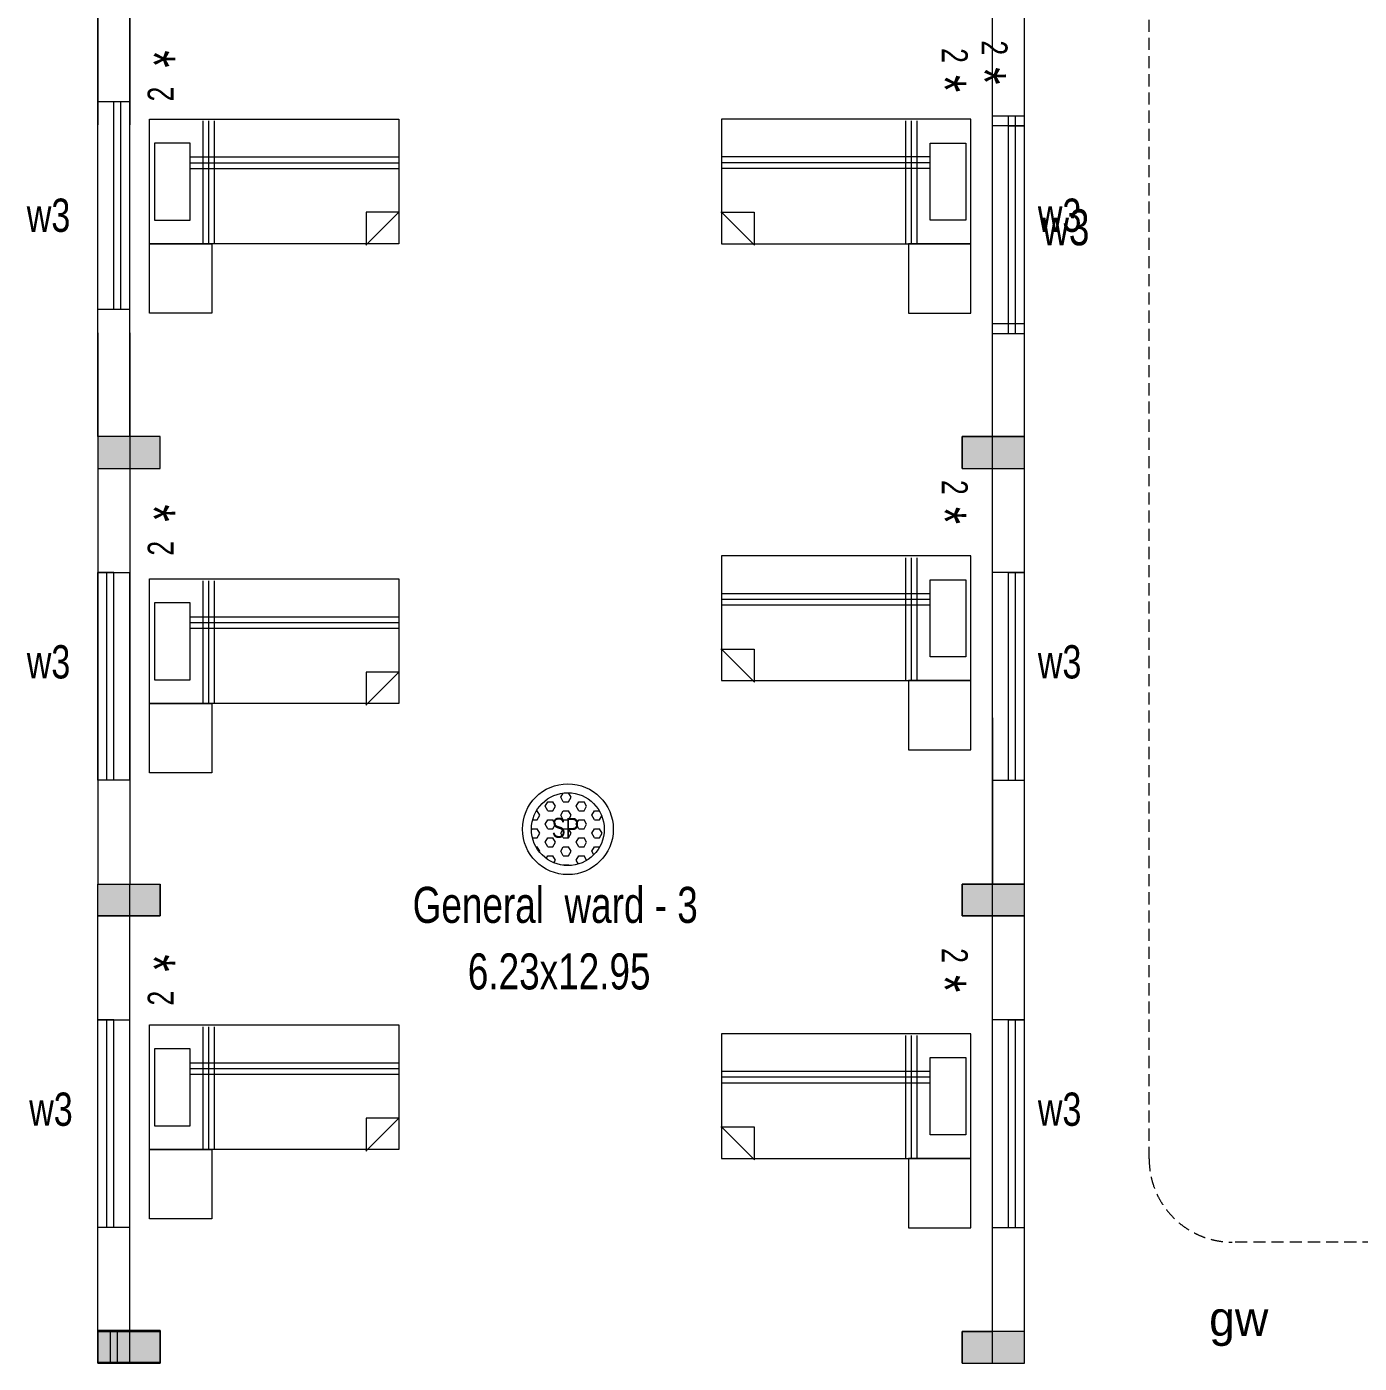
# Model space of a CAD drawing. Header units: metres. Extents: x 191982 to 427160, y -8904 to 80370.
# Drawn here: x 385714 to 395335, y 22512 to 32161 of the extents above; entities that cross this region are included whole.
import ezdxf

# ---------------------------------------------------------------- set-up
doc = ezdxf.new("R2010")
doc.units = ezdxf.units.M
doc.header["$LTSCALE"] = 700
doc.header["$MEASUREMENT"] = 0
doc.linetypes.add('HIDDEN2', pattern=[0.1875, 0.125, -0.0625])
doc.layers.get('0').update_dxf_attribs({"lineweight": 9})
for name, color, linetype, lineweight in [('FURNITURE', 7, 'Continuous', 9), ('MAIN GATE', 7, 'Continuous', 9), ('NEW PLANS', 7, 'Continuous', 9), ('PLAN', 7, 'Continuous', 9)]:
    doc.layers.add(name, color=color, linetype=linetype, lineweight=lineweight)
doc.styles.add('RVR', font='MOD20.TTF')
doc.styles.get("Standard").update_dxf_attribs({"font": 'swisscl.ttf'})

# ---------------------------------------------------------------- blocks, each defined once
blk = doc.blocks.new('A$C68D14229')
for p, q in [((0.53, 0.15), (0.53, 72.15)), ((0.53, 72.15), (36.53, 72.15)), ((36.53, 72.15), (36.53, 0.15)), ((22.29, 60.4), (22.29, 0.15)), ((23.96, 60.4), (23.96, 0.15)), ((25.62, 60.4), (25.62, 0.15)), ((0.53, 56.71), (36, 56.69)), ((0.53, 55.02), (36, 55.02)), ((0.53, 53.36), (36, 53.36)), ((0.11, 9.73), (9.63, 0.15)), ((9.63, 9.58), (0.11, 9.58)), ((9.63, 0), (9.63, 9.58)), ((36.53, 0.15), (0.53, 0.15))]:
    blk.add_line(p, q)
blk.add_lwpolyline([(29.63, 70.7), (7.38, 70.7), (7.38, 60.4), (29.63, 60.4)], close=True)
blk = doc.blocks.new('DAS')
at = {"layer": 'MAIN GATE'}
h = blk.add_hatch(dxfattribs=at)
h.set_pattern_fill('HEX', color=1, scale=0.3, style=0)
h.paths.add_polyline_path([(-3163.779, -2.1999, 1), (-3163.253, -2.1999, 1)])
at = {"layer": 'MAIN GATE', "color": 5}
for radius in [0.3279, 0.263]:
    blk.add_circle((-3163.516, -2.1999), radius, dxfattribs=at)
at = {"layer": 'NEW PLANS', "color": 7}
blk.add_text('SP', height=0.144, dxfattribs=at).set_placement((-3163.6314, -2.2621))

msp = doc.modelspace()

# ---------------------------------------------------------------- hatches: boundary and pattern name
at = {"layer": 'NEW PLANS'}
h = msp.add_hatch(color=256, dxfattribs=at)
h.paths.add_polyline_path([(386457.772, 29201.692), (386457.772, 28971.692), (386677.772, 28971.692), (386677.772, 29201.692)])
h.paths.add_polyline_path([(386227.772, 29201.692), (386227.772, 28971.692), (386457.772, 28971.692), (386457.772, 29201.692)])
for points in [[(392467.772, 29201.692), (392467.772, 28971.692), (392687.772, 28971.692), (392687.772, 29201.692)], [(392687.772, 29201.692), (392687.772, 28971.692), (392917.772, 28971.692), (392917.772, 29201.692)], [(386227.772, 25971.692), (386227.772, 25741.692), (386457.772, 25741.692), (386457.772, 25971.692)], [(386457.772, 25971.692), (386457.772, 25741.692), (386677.772, 25741.692), (386677.772, 25971.692)], [(392467.772, 25971.692), (392467.772, 25741.692), (392687.772, 25741.692), (392687.772, 25971.692)], [(392687.772, 25971.692), (392687.772, 25741.692), (392917.772, 25741.692), (392917.772, 25971.692)], [(386227.772, 22748.382), (386227.772, 22518.382), (386457.772, 22518.382), (386457.772, 22748.382)], [(386457.772, 22748.382), (386457.772, 22518.382), (386227.772, 22518.382), (386227.772, 22748.382)], [(386457.772, 22748.382), (386457.772, 22518.382), (386227.772, 22518.382), (386227.772, 22748.382)], [(386447.772, 22748.382), (386227.772, 22748.382), (386227.772, 22518.382), (386447.772, 22518.382)], [(386447.772, 22748.382), (386227.772, 22748.382), (386227.772, 22518.382), (386447.772, 22518.382)], [(386457.772, 22748.382), (386457.772, 22518.382), (386227.772, 22518.382), (386227.772, 22748.382)], [(386457.772, 22748.382), (386457.772, 22518.382), (386227.772, 22518.382), (386227.772, 22748.382)], [(386457.772, 22748.382), (386457.772, 22518.382), (386227.772, 22518.382), (386227.772, 22748.382)], [(386457.772, 22748.382), (386457.772, 22518.382), (386227.772, 22518.382), (386227.772, 22748.382)], [(386447.772, 22748.382), (386227.772, 22748.382), (386227.772, 22518.382), (386447.772, 22518.382)], [(386447.772, 22748.382), (386227.772, 22748.382), (386227.772, 22518.382), (386447.772, 22518.382)], [(386457.772, 22748.382), (386457.772, 22518.382), (386227.772, 22518.382), (386227.772, 22748.382)], [(386457.772, 22748.382), (386457.772, 22518.382), (386227.772, 22518.382), (386227.772, 22748.382)], [(386457.772, 22748.382), (386457.772, 22518.382), (386227.772, 22518.382), (386227.772, 22748.382)], [(386447.772, 22748.382), (386227.772, 22748.382), (386227.772, 22518.382), (386447.772, 22518.382)], [(386447.772, 22748.382), (386227.772, 22748.382), (386227.772, 22518.382), (386447.772, 22518.382)], [(386457.772, 22748.382), (386457.772, 22518.382), (386227.772, 22518.382), (386227.772, 22748.382)], [(386457.772, 22748.382), (386457.772, 22518.382), (386227.772, 22518.382), (386227.772, 22748.382)], [(386447.772, 22748.382), (386227.772, 22748.382), (386227.772, 22518.382), (386447.772, 22518.382)], [(386447.772, 22748.382), (386227.772, 22748.382), (386227.772, 22518.382), (386447.772, 22518.382)], [(386227.772, 22748.382), (386227.772, 22518.382), (386457.772, 22518.382), (386457.772, 22748.382)], [(386457.772, 22748.382), (386457.772, 22518.382), (386227.772, 22518.382), (386227.772, 22748.382)], [(386457.772, 22748.382), (386457.772, 22518.382), (386227.772, 22518.382), (386227.772, 22748.382)], [(386447.772, 22748.382), (386227.772, 22748.382), (386227.772, 22518.382), (386447.772, 22518.382)], [(386447.772, 22748.382), (386227.772, 22748.382), (386227.772, 22518.382), (386447.772, 22518.382)], [(386457.772, 22748.382), (386457.772, 22518.382), (386227.772, 22518.382), (386227.772, 22748.382)], [(386457.772, 22748.382), (386457.772, 22518.382), (386227.772, 22518.382), (386227.772, 22748.382)], [(386457.772, 22748.382), (386457.772, 22518.382), (386227.772, 22518.382), (386227.772, 22748.382)], [(386457.772, 22748.382), (386457.772, 22518.382), (386227.772, 22518.382), (386227.772, 22748.382)], [(386447.772, 22748.382), (386227.772, 22748.382), (386227.772, 22518.382), (386447.772, 22518.382)], [(386447.772, 22748.382), (386227.772, 22748.382), (386227.772, 22518.382), (386447.772, 22518.382)], [(386457.772, 22748.382), (386457.772, 22518.382), (386227.772, 22518.382), (386227.772, 22748.382)], [(386457.772, 22748.382), (386457.772, 22518.382), (386227.772, 22518.382), (386227.772, 22748.382)], [(386457.772, 22748.382), (386457.772, 22518.382), (386227.772, 22518.382), (386227.772, 22748.382)], [(386447.772, 22748.382), (386227.772, 22748.382), (386227.772, 22518.382), (386447.772, 22518.382)], [(386447.772, 22748.382), (386227.772, 22748.382), (386227.772, 22518.382), (386447.772, 22518.382)], [(386457.772, 22748.382), (386457.772, 22518.382), (386227.772, 22518.382), (386227.772, 22748.382)], [(386457.772, 22748.382), (386457.772, 22518.382), (386227.772, 22518.382), (386227.772, 22748.382)], [(386447.772, 22748.382), (386227.772, 22748.382), (386227.772, 22518.382), (386447.772, 22518.382)], [(386447.772, 22748.382), (386227.772, 22748.382), (386227.772, 22518.382), (386447.772, 22518.382)], [(386227.772, 22741.692), (386227.772, 22511.692), (386457.772, 22511.692), (386457.772, 22741.692)], [(386227.772, 22741.692), (386227.772, 22511.692), (386457.772, 22511.692), (386457.772, 22741.692)], [(386447.772, 22748.382), (386447.772, 22518.382), (386677.772, 22518.382), (386677.772, 22748.382)], [(386447.772, 22748.382), (386447.772, 22518.382), (386677.772, 22518.382), (386677.772, 22748.382)], [(386447.772, 22748.382), (386447.772, 22518.382), (386677.772, 22518.382), (386677.772, 22748.382)], [(386447.772, 22748.382), (386447.772, 22518.382), (386677.772, 22518.382), (386677.772, 22748.382)], [(386447.772, 22748.382), (386447.772, 22518.382), (386677.772, 22518.382), (386677.772, 22748.382)], [(386447.772, 22748.382), (386447.772, 22518.382), (386677.772, 22518.382), (386677.772, 22748.382)], [(386447.772, 22748.382), (386447.772, 22518.382), (386677.772, 22518.382), (386677.772, 22748.382)], [(386447.772, 22748.382), (386447.772, 22518.382), (386677.772, 22518.382), (386677.772, 22748.382)], [(386447.772, 22748.382), (386447.772, 22518.382), (386677.772, 22518.382), (386677.772, 22748.382)], [(386447.772, 22748.382), (386447.772, 22518.382), (386677.772, 22518.382), (386677.772, 22748.382)], [(386447.772, 22748.382), (386447.772, 22518.382), (386677.772, 22518.382), (386677.772, 22748.382)], [(386447.772, 22748.382), (386447.772, 22518.382), (386677.772, 22518.382), (386677.772, 22748.382)], [(386447.772, 22748.382), (386447.772, 22518.382), (386677.772, 22518.382), (386677.772, 22748.382)], [(386447.772, 22748.382), (386447.772, 22518.382), (386677.772, 22518.382), (386677.772, 22748.382)], [(386447.772, 22748.382), (386447.772, 22518.382), (386677.772, 22518.382), (386677.772, 22748.382)], [(386447.772, 22748.382), (386447.772, 22518.382), (386677.772, 22518.382), (386677.772, 22748.382)], [(386457.772, 22748.382), (386457.772, 22518.382), (386677.772, 22518.382), (386677.772, 22748.382)], [(386677.772, 22748.382), (386677.772, 22518.382), (386457.772, 22518.382), (386457.772, 22748.382)], [(386677.772, 22748.382), (386677.772, 22518.382), (386457.772, 22518.382), (386457.772, 22748.382)], [(386677.772, 22748.382), (386677.772, 22518.382), (386457.772, 22518.382), (386457.772, 22748.382)], [(386677.772, 22748.382), (386677.772, 22518.382), (386457.772, 22518.382), (386457.772, 22748.382)], [(386677.772, 22748.382), (386677.772, 22518.382), (386457.772, 22518.382), (386457.772, 22748.382)], [(386677.772, 22748.382), (386677.772, 22518.382), (386457.772, 22518.382), (386457.772, 22748.382)], [(386677.772, 22748.382), (386677.772, 22518.382), (386457.772, 22518.382), (386457.772, 22748.382)], [(386677.772, 22748.382), (386677.772, 22518.382), (386457.772, 22518.382), (386457.772, 22748.382)], [(386677.772, 22748.382), (386677.772, 22518.382), (386457.772, 22518.382), (386457.772, 22748.382)], [(386677.772, 22748.382), (386677.772, 22518.382), (386457.772, 22518.382), (386457.772, 22748.382)], [(386677.772, 22748.382), (386677.772, 22518.382), (386457.772, 22518.382), (386457.772, 22748.382)], [(386457.772, 22748.382), (386457.772, 22518.382), (386677.772, 22518.382), (386677.772, 22748.382)], [(386677.772, 22748.382), (386677.772, 22518.382), (386457.772, 22518.382), (386457.772, 22748.382)], [(386677.772, 22748.382), (386677.772, 22518.382), (386457.772, 22518.382), (386457.772, 22748.382)], [(386677.772, 22748.382), (386677.772, 22518.382), (386457.772, 22518.382), (386457.772, 22748.382)], [(386677.772, 22748.382), (386677.772, 22518.382), (386457.772, 22518.382), (386457.772, 22748.382)], [(386677.772, 22748.382), (386677.772, 22518.382), (386457.772, 22518.382), (386457.772, 22748.382)], [(386677.772, 22748.382), (386677.772, 22518.382), (386457.772, 22518.382), (386457.772, 22748.382)], [(386677.772, 22748.382), (386677.772, 22518.382), (386457.772, 22518.382), (386457.772, 22748.382)], [(386677.772, 22748.382), (386677.772, 22518.382), (386457.772, 22518.382), (386457.772, 22748.382)], [(386677.772, 22748.382), (386677.772, 22518.382), (386457.772, 22518.382), (386457.772, 22748.382)], [(386677.772, 22748.382), (386677.772, 22518.382), (386457.772, 22518.382), (386457.772, 22748.382)], [(386677.772, 22748.382), (386677.772, 22518.382), (386457.772, 22518.382), (386457.772, 22748.382)], [(386457.772, 22741.692), (386457.772, 22511.692), (386677.772, 22511.692), (386677.772, 22741.692)], [(386457.772, 22741.692), (386457.772, 22511.692), (386677.772, 22511.692), (386677.772, 22741.692)], [(392467.772, 22741.692), (392467.772, 22511.692), (392687.772, 22511.692), (392687.772, 22741.692)], [(392467.772, 22741.692), (392467.772, 22511.692), (392687.772, 22511.692), (392687.772, 22741.692)], [(392687.772, 22741.692), (392687.772, 22511.692), (392917.772, 22511.692), (392917.772, 22741.692)], [(392687.772, 22741.692), (392687.772, 22511.692), (392917.772, 22511.692), (392917.772, 22741.692)]]:
    msp.add_hatch(color=256, dxfattribs=at).paths.add_polyline_path(points)

# ---------------------------------------------------------------- linework, layer by layer
at = {"layer": 'FURNITURE'}
for points in [[(387050.376, 30093.626), (386600.376, 30093.626), (386600.376, 30593.626), (387050.376, 30593.626)], [(392079.998, 30093.626), (392529.998, 30093.626), (392529.998, 30593.626), (392079.998, 30593.626)], [(392079.998, 26940.314), (392529.998, 26940.314), (392529.998, 27440.314), (392079.998, 27440.314)], [(387050.376, 26774.248), (386600.376, 26774.248), (386600.376, 27274.248), (387050.376, 27274.248)], [(387050.376, 23554.389), (386600.376, 23554.389), (386600.376, 24054.389), (387050.376, 24054.389)], [(392079.998, 23490.561), (392529.998, 23490.561), (392529.998, 23990.561), (392079.998, 23990.561)]]:
    msp.add_lwpolyline(points, close=True, dxfattribs=at)
at = {"layer": 'NEW PLANS'}
for p, q in [((392917.772, 22511.692), (392917.772, 51581.692)), ((386227.772, 37761.692), (386227.772, 31451.692)), ((386227.772, 35661.692), (386227.772, 31451.692)), ((386457.772, 33872.89), (386457.772, 31451.692)), ((386457.772, 33872.89), (386457.772, 31451.692)), ((392687.772, 22511.692), (392687.772, 33872.89)), ((392687.772, 22511.692), (392687.772, 33872.89)), ((386227.772, 31451.692), (386227.772, 32431.692)), ((386227.772, 31451.692), (386227.772, 32431.692)), ((386457.772, 31451.692), (386457.772, 32431.692)), ((386457.772, 31451.692), (386457.772, 32431.692)), ((386227.772, 29871.014), (386227.772, 31871.014)), ((386457.772, 29871.014), (386457.772, 31871.014)), ((386227.772, 31621.014), (386457.772, 31621.014)), ((386342.772, 30121.014), (386342.772, 31621.014)), ((386392.772, 30121.014), (386392.772, 31621.014)), ((392687.772, 31517.844), (392917.772, 31517.844)), ((392802.772, 30017.844), (392802.772, 31517.844)), ((392852.772, 30017.844), (392852.772, 31517.844)), ((386227.772, 29951.692), (386227.772, 31451.692)), ((386227.772, 29945.72), (386227.772, 31445.72)), ((386227.772, 29945.72), (386227.772, 31445.72)), ((386457.772, 29951.692), (386457.772, 31451.692)), ((386457.772, 29945.72), (386457.772, 31445.72)), ((386457.772, 29945.72), (386457.772, 31445.72)), ((392687.772, 29945.72), (392687.772, 31445.72)), ((392917.772, 31445.72), (392687.772, 31445.72)), ((392687.772, 29945.72), (392687.772, 31445.72)), ((392802.772, 29945.72), (392802.772, 31445.72)), ((392802.772, 31445.72), (392917.772, 31445.72)), ((392852.772, 29945.72), (392852.772, 31445.72)), ((392917.772, 29945.72), (392917.772, 31445.72)), ((392917.772, 29945.72), (392917.772, 31445.72)), ((386457.772, 30875.585), (386457.772, 30995.585)), ((386227.772, 30121.014), (386457.772, 30121.014)), ((392687.772, 30017.844), (392917.772, 30017.844)), ((386227.772, 29951.692), (386227.772, 25971.692)), ((386227.772, 29201.692), (386227.772, 29951.692)), ((386457.772, 29951.692), (386457.772, 25971.692)), ((386457.772, 29201.692), (386457.772, 29951.692)), ((392687.772, 29945.72), (392917.772, 29945.72)), ((392467.772, 29201.692), (392917.772, 29201.692)), ((392467.772, 29201.692), (392687.772, 29201.692)), ((392467.772, 29201.692), (392687.772, 29201.692)), ((392467.772, 29201.692), (392687.772, 29201.692)), ((392467.772, 28971.692), (392467.772, 29201.692)), ((392467.772, 28971.692), (392917.772, 28971.692)), ((392467.772, 28971.692), (392687.772, 28971.692)), ((392467.772, 28971.692), (392687.772, 28971.692)), ((392467.772, 28971.692), (392687.772, 28971.692)), ((386227.772, 26721.692), (386227.772, 28221.692)), ((386342.772, 28221.692), (386227.772, 28221.692)), ((386227.772, 28221.692), (386457.772, 28221.692)), ((386227.772, 26721.692), (386227.772, 28221.692)), ((386292.772, 26721.692), (386292.772, 28221.692)), ((386342.772, 26721.692), (386342.772, 28221.692)), ((386457.772, 26721.692), (386457.772, 28221.692)), ((386457.772, 26721.692), (386457.772, 28221.692)), ((392687.772, 26721.692), (392687.772, 28221.692)), ((392917.772, 28221.692), (392687.772, 28221.692)), ((392687.772, 26721.692), (392687.772, 28221.692)), ((392802.772, 26721.692), (392802.772, 28221.692)), ((392802.772, 28221.692), (392917.772, 28221.692)), ((392852.772, 26721.692), (392852.772, 28221.692)), ((392917.772, 26721.692), (392917.772, 28221.692)), ((392917.772, 26721.692), (392917.772, 28221.692)), ((386457.772, 27171.692), (386457.772, 25971.692)), ((392687.772, 27171.692), (392687.772, 25971.692)), ((386457.772, 26721.692), (386227.772, 26721.692)), ((392687.772, 26721.692), (392917.772, 26721.692)), ((386227.772, 25741.692), (386227.772, 25971.692)), ((386227.772, 25971.692), (386677.772, 25971.692)), ((386227.772, 25971.692), (386677.772, 25971.692)), ((386227.772, 25971.692), (386677.772, 25971.692)), ((386227.772, 25971.692), (386677.772, 25971.692)), ((386227.772, 25971.692), (386677.772, 25971.692)), ((386227.772, 25971.692), (386677.772, 25971.692)), ((386227.772, 25971.692), (386677.772, 25971.692)), ((386227.772, 22511.692), (386227.772, 25971.692)), ((386227.772, 25741.692), (386227.772, 25971.692)), ((386227.772, 25971.692), (386677.772, 25971.692)), ((386227.772, 25971.692), (386677.772, 25971.692)), ((386227.772, 25971.692), (386677.772, 25971.692)), ((386227.772, 25971.692), (386677.772, 25971.692)), ((386227.772, 25971.692), (386677.772, 25971.692)), ((386227.772, 25971.692), (386677.772, 25971.692)), ((386227.772, 25971.692), (386677.772, 25971.692)), ((386457.772, 25741.692), (386457.772, 25971.692)), ((386457.772, 25741.692), (386457.772, 25971.692)), ((386677.772, 25741.692), (386677.772, 25971.692)), ((392467.772, 25971.692), (392917.772, 25971.692)), ((392467.772, 25971.692), (392917.772, 25971.692)), ((392467.772, 25971.692), (392687.772, 25971.692)), ((392467.772, 25971.692), (392687.772, 25971.692)), ((392467.772, 25971.692), (392687.772, 25971.692)), ((392467.772, 25971.692), (392687.772, 25971.692)), ((392467.772, 25971.692), (392687.772, 25971.692)), ((392467.772, 25741.692), (392467.772, 25971.692)), ((392467.772, 25971.692), (392917.772, 25971.692)), ((392467.772, 25971.692), (392917.772, 25971.692)), ((392467.772, 25971.692), (392687.772, 25971.692)), ((392467.772, 25971.692), (392687.772, 25971.692)), ((392467.772, 25971.692), (392687.772, 25971.692)), ((392467.772, 25971.692), (392687.772, 25971.692)), ((392467.772, 25971.692), (392687.772, 25971.692)), ((392917.772, 25971.692), (392467.772, 25971.692)), ((392917.772, 25971.692), (392467.772, 25971.692)), ((392917.772, 25971.692), (392467.772, 25971.692)), ((392917.772, 25971.692), (392467.772, 25971.692)), ((392917.772, 25971.692), (392467.772, 25971.692)), ((392917.772, 25971.692), (392467.772, 25971.692)), ((392917.772, 25971.692), (392467.772, 25971.692)), ((386227.772, 25741.692), (386677.772, 25741.692)), ((386227.772, 25741.692), (386677.772, 25741.692)), ((386227.772, 25741.692), (386677.772, 25741.692)), ((386227.772, 25741.692), (386677.772, 25741.692)), ((386227.772, 25741.692), (386677.772, 25741.692)), ((386227.772, 25741.692), (386677.772, 25741.692)), ((386227.772, 25741.692), (386677.772, 25741.692)), ((386457.772, 24541.692), (386457.772, 25741.692)), ((392467.772, 25741.692), (392917.772, 25741.692)), ((392467.772, 25741.692), (392917.772, 25741.692)), ((392467.772, 25741.692), (392687.772, 25741.692)), ((392467.772, 25741.692), (392687.772, 25741.692)), ((392467.772, 25741.692), (392687.772, 25741.692)), ((392467.772, 25741.692), (392687.772, 25741.692)), ((392467.772, 25741.692), (392687.772, 25741.692)), ((392917.772, 25741.692), (392467.772, 25741.692)), ((392917.772, 25741.692), (392467.772, 25741.692)), ((392917.772, 25741.692), (392467.772, 25741.692)), ((392917.772, 25741.692), (392467.772, 25741.692)), ((392917.772, 25741.692), (392467.772, 25741.692)), ((392917.772, 25741.692), (392467.772, 25741.692)), ((392917.772, 25741.692), (392467.772, 25741.692)), ((392687.772, 24541.692), (392687.772, 25741.692)), ((386227.772, 23491.692), (386227.772, 24991.692)), ((386342.772, 24991.692), (386227.772, 24991.692)), ((386227.772, 24991.692), (386457.772, 24991.692)), ((386227.772, 23491.692), (386227.772, 24991.692)), ((386292.772, 23491.692), (386292.772, 24991.692)), ((386342.772, 23491.692), (386342.772, 24991.692)), ((386457.772, 23491.692), (386457.772, 24991.692)), ((386457.772, 23491.692), (386457.772, 24991.692)), ((392687.772, 23491.692), (392687.772, 24991.692)), ((392917.772, 24991.692), (392687.772, 24991.692)), ((392687.772, 23491.692), (392687.772, 24991.692)), ((392802.772, 23491.692), (392802.772, 24991.692)), ((392802.772, 24991.692), (392917.772, 24991.692)), ((392852.772, 23491.692), (392852.772, 24991.692)), ((392917.772, 23491.692), (392917.772, 24991.692)), ((392917.772, 23491.692), (392917.772, 24991.692)), ((386457.772, 22511.692), (386457.772, 24421.692)), ((386457.772, 23491.692), (386227.772, 23491.692)), ((392687.772, 23491.692), (392917.772, 23491.692)), ((386227.772, 22518.382), (386227.772, 22748.382)), ((386227.772, 22748.382), (386677.772, 22748.382)), ((386227.772, 22748.382), (386677.772, 22748.382)), ((386227.772, 22748.382), (386677.772, 22748.382)), ((386227.772, 22748.382), (386677.772, 22748.382)), ((386227.772, 22748.382), (386677.772, 22748.382)), ((386227.772, 22748.382), (386677.772, 22748.382)), ((386227.772, 22748.382), (386677.772, 22748.382)), ((386227.772, 22748.382), (386677.772, 22748.382)), ((386227.772, 22748.382), (386677.772, 22748.382)), ((386227.772, 22748.382), (386677.772, 22748.382)), ((386227.772, 22748.382), (386677.772, 22748.382)), ((386227.772, 22518.382), (386227.772, 22748.382)), ((386227.772, 22518.382), (386227.772, 22748.382)), ((386677.772, 22748.382), (386227.772, 22748.382)), ((386677.772, 22748.382), (386227.772, 22748.382)), ((386677.772, 22748.382), (386227.772, 22748.382)), ((386677.772, 22748.382), (386227.772, 22748.382)), ((386677.772, 22748.382), (386227.772, 22748.382)), ((386677.772, 22748.382), (386227.772, 22748.382)), ((386677.772, 22748.382), (386227.772, 22748.382)), ((386677.772, 22748.382), (386227.772, 22748.382)), ((386677.772, 22748.382), (386227.772, 22748.382)), ((386677.772, 22748.382), (386227.772, 22748.382)), ((386677.772, 22748.382), (386227.772, 22748.382)), ((386677.772, 22748.382), (386227.772, 22748.382)), ((386677.772, 22748.382), (386227.772, 22748.382)), ((386677.772, 22748.382), (386227.772, 22748.382)), ((386227.772, 22748.382), (386677.772, 22748.382)), ((386677.772, 22748.382), (386227.772, 22748.382)), ((386677.772, 22748.382), (386227.772, 22748.382)), ((386227.772, 22518.382), (386227.772, 22748.382)), ((386227.772, 22518.382), (386227.772, 22748.382)), ((386677.772, 22748.382), (386227.772, 22748.382)), ((386677.772, 22748.382), (386227.772, 22748.382)), ((386677.772, 22748.382), (386227.772, 22748.382)), ((386677.772, 22748.382), (386227.772, 22748.382)), ((386677.772, 22748.382), (386227.772, 22748.382)), ((386677.772, 22748.382), (386227.772, 22748.382)), ((386677.772, 22748.382), (386227.772, 22748.382)), ((386677.772, 22748.382), (386227.772, 22748.382)), ((386677.772, 22748.382), (386227.772, 22748.382)), ((386227.772, 22748.382), (386677.772, 22748.382)), ((386677.772, 22748.382), (386227.772, 22748.382)), ((386677.772, 22748.382), (386227.772, 22748.382)), ((386227.772, 22518.382), (386227.772, 22748.382)), ((386227.772, 22518.382), (386227.772, 22748.382)), ((386677.772, 22748.382), (386227.772, 22748.382)), ((386677.772, 22748.382), (386227.772, 22748.382)), ((386677.772, 22748.382), (386227.772, 22748.382)), ((386677.772, 22748.382), (386227.772, 22748.382)), ((386227.772, 22748.382), (386677.772, 22748.382)), ((386677.772, 22748.382), (386227.772, 22748.382)), ((386677.772, 22748.382), (386227.772, 22748.382)), ((386227.772, 22518.382), (386227.772, 22748.382)), ((386227.772, 22518.382), (386227.772, 22748.382)), ((386227.772, 22748.382), (386677.772, 22748.382)), ((386227.772, 22748.382), (386677.772, 22748.382)), ((386227.772, 22748.382), (386677.772, 22748.382)), ((386227.772, 22748.382), (386677.772, 22748.382)), ((386227.772, 22518.382), (386227.772, 22748.382)), ((386227.772, 22748.382), (386677.772, 22748.382)), ((386227.772, 22748.382), (386677.772, 22748.382)), ((386227.772, 22748.382), (386677.772, 22748.382)), ((386227.772, 22748.382), (386677.772, 22748.382)), ((386227.772, 22748.382), (386677.772, 22748.382)), ((386227.772, 22748.382), (386677.772, 22748.382)), ((386227.772, 22748.382), (386677.772, 22748.382)), ((386227.772, 22748.382), (386677.772, 22748.382)), ((386227.772, 22748.382), (386677.772, 22748.382)), ((386227.772, 22748.382), (386677.772, 22748.382)), ((386227.772, 22748.382), (386677.772, 22748.382)), ((386227.772, 22518.382), (386227.772, 22748.382)), ((386227.772, 22518.382), (386227.772, 22748.382)), ((386677.772, 22748.382), (386227.772, 22748.382)), ((386677.772, 22748.382), (386227.772, 22748.382)), ((386677.772, 22748.382), (386227.772, 22748.382)), ((386677.772, 22748.382), (386227.772, 22748.382)), ((386677.772, 22748.382), (386227.772, 22748.382)), ((386677.772, 22748.382), (386227.772, 22748.382)), ((386677.772, 22748.382), (386227.772, 22748.382)), ((386677.772, 22748.382), (386227.772, 22748.382)), ((386677.772, 22748.382), (386227.772, 22748.382)), ((386677.772, 22748.382), (386227.772, 22748.382)), ((386677.772, 22748.382), (386227.772, 22748.382)), ((386677.772, 22748.382), (386227.772, 22748.382)), ((386677.772, 22748.382), (386227.772, 22748.382)), ((386677.772, 22748.382), (386227.772, 22748.382)), ((386227.772, 22748.382), (386677.772, 22748.382)), ((386677.772, 22748.382), (386227.772, 22748.382)), ((386677.772, 22748.382), (386227.772, 22748.382)), ((386227.772, 22518.382), (386227.772, 22748.382)), ((386227.772, 22518.382), (386227.772, 22748.382)), ((386677.772, 22748.382), (386227.772, 22748.382)), ((386677.772, 22748.382), (386227.772, 22748.382)), ((386677.772, 22748.382), (386227.772, 22748.382)), ((386677.772, 22748.382), (386227.772, 22748.382)), ((386677.772, 22748.382), (386227.772, 22748.382)), ((386677.772, 22748.382), (386227.772, 22748.382)), ((386677.772, 22748.382), (386227.772, 22748.382)), ((386677.772, 22748.382), (386227.772, 22748.382)), ((386677.772, 22748.382), (386227.772, 22748.382)), ((386227.772, 22748.382), (386677.772, 22748.382)), ((386677.772, 22748.382), (386227.772, 22748.382)), ((386677.772, 22748.382), (386227.772, 22748.382)), ((386227.772, 22518.382), (386227.772, 22748.382)), ((386227.772, 22518.382), (386227.772, 22748.382)), ((386677.772, 22748.382), (386227.772, 22748.382)), ((386677.772, 22748.382), (386227.772, 22748.382)), ((386677.772, 22748.382), (386227.772, 22748.382)), ((386677.772, 22748.382), (386227.772, 22748.382)), ((386227.772, 22748.382), (386677.772, 22748.382)), ((386677.772, 22748.382), (386227.772, 22748.382)), ((386677.772, 22748.382), (386227.772, 22748.382)), ((386227.772, 22518.382), (386227.772, 22748.382)), ((386227.772, 22518.382), (386227.772, 22748.382)), ((386227.772, 22748.382), (386677.772, 22748.382)), ((386227.772, 22748.382), (386677.772, 22748.382)), ((386227.772, 22748.382), (386677.772, 22748.382)), ((386227.772, 22748.382), (386677.772, 22748.382)), ((386227.772, 22511.692), (386227.772, 22741.692)), ((386227.772, 22741.692), (386677.772, 22741.692)), ((386227.772, 22511.692), (386227.772, 22741.692)), ((386227.772, 22741.692), (386677.772, 22741.692)), ((386227.772, 22741.692), (386677.772, 22741.692)), ((386227.772, 22741.692), (386677.772, 22741.692)), ((386227.772, 22511.692), (386227.772, 22741.692)), ((386227.772, 22741.692), (386677.772, 22741.692)), ((386227.772, 22511.692), (386227.772, 22741.692)), ((386227.772, 22741.692), (386677.772, 22741.692)), ((386227.772, 22741.692), (386677.772, 22741.692)), ((386227.772, 22741.692), (386677.772, 22741.692)), ((386227.772, 22511.692), (386227.772, 22741.692)), ((386317.772, 22518.382), (386317.772, 22748.382)), ((386317.772, 22518.382), (386317.772, 22748.382)), ((386367.772, 22518.382), (386367.772, 22748.382)), ((386367.772, 22518.382), (386367.772, 22748.382)), ((386457.772, 22518.382), (386457.772, 22748.382)), ((386457.772, 22518.382), (386457.772, 22748.382)), ((386457.772, 22511.692), (386457.772, 22741.692)), ((386457.772, 22511.692), (386457.772, 22741.692)), ((386457.772, 22511.692), (386457.772, 22741.692)), ((386677.772, 22518.382), (386677.772, 22748.382)), ((386677.772, 22518.382), (386677.772, 22748.382)), ((386677.772, 22518.382), (386677.772, 22748.382)), ((386677.772, 22518.382), (386677.772, 22748.382)), ((386677.772, 22518.382), (386677.772, 22748.382)), ((386677.772, 22518.382), (386677.772, 22748.382)), ((386677.772, 22518.382), (386677.772, 22748.382)), ((386677.772, 22518.382), (386677.772, 22748.382)), ((386677.772, 22518.382), (386677.772, 22748.382)), ((386677.772, 22518.382), (386677.772, 22748.382)), ((386677.772, 22518.382), (386677.772, 22748.382)), ((386677.772, 22518.382), (386677.772, 22748.382)), ((386677.772, 22518.382), (386677.772, 22748.382)), ((386677.772, 22518.382), (386677.772, 22748.382)), ((386677.772, 22518.382), (386677.772, 22748.382)), ((386677.772, 22518.382), (386677.772, 22748.382)), ((386677.772, 22518.382), (386677.772, 22748.382)), ((386677.772, 22518.382), (386677.772, 22748.382)), ((386677.772, 22518.382), (386677.772, 22748.382)), ((386677.772, 22518.382), (386677.772, 22748.382)), ((386677.772, 22518.382), (386677.772, 22748.382)), ((386677.772, 22518.382), (386677.772, 22748.382)), ((386677.772, 22518.382), (386677.772, 22748.382)), ((386677.772, 22518.382), (386677.772, 22748.382)), ((386677.772, 22511.692), (386677.772, 22741.692)), ((386677.772, 22511.692), (386677.772, 22741.692)), ((392467.772, 22741.692), (392687.772, 22741.692)), ((392467.772, 22741.692), (392687.772, 22741.692)), ((392467.772, 22741.692), (392687.772, 22741.692)), ((392467.772, 22511.692), (392467.772, 22741.692)), ((392917.772, 22741.692), (392467.772, 22741.692)), ((392917.772, 22741.692), (392467.772, 22741.692)), ((392917.772, 22741.692), (392467.772, 22741.692)), ((392917.772, 22741.692), (392467.772, 22741.692)), ((392467.772, 22741.692), (392687.772, 22741.692)), ((392467.772, 22741.692), (392687.772, 22741.692)), ((392467.772, 22741.692), (392687.772, 22741.692)), ((392467.772, 22511.692), (392467.772, 22741.692)), ((392917.772, 22741.692), (392467.772, 22741.692)), ((392917.772, 22741.692), (392467.772, 22741.692)), ((392917.772, 22741.692), (392467.772, 22741.692)), ((392917.772, 22741.692), (392467.772, 22741.692)), ((392687.772, 22511.692), (392687.772, 22741.692)), ((392687.772, 22511.692), (392687.772, 22741.692)), ((392917.772, 22511.692), (392917.772, 22741.692)), ((386227.772, 22518.382), (386677.772, 22518.382)), ((386227.772, 22518.382), (386677.772, 22518.382)), ((386227.772, 22518.382), (386677.772, 22518.382)), ((386227.772, 22518.382), (386677.772, 22518.382)), ((386227.772, 22518.382), (386677.772, 22518.382)), ((386227.772, 22518.382), (386677.772, 22518.382)), ((386227.772, 22518.382), (386677.772, 22518.382)), ((386227.772, 22518.382), (386677.772, 22518.382)), ((386227.772, 22518.382), (386677.772, 22518.382)), ((386227.772, 22518.382), (386677.772, 22518.382)), ((386227.772, 22518.382), (386677.772, 22518.382)), ((386677.772, 22518.382), (386227.772, 22518.382)), ((386677.772, 22518.382), (386227.772, 22518.382)), ((386677.772, 22518.382), (386227.772, 22518.382)), ((386677.772, 22518.382), (386227.772, 22518.382)), ((386677.772, 22518.382), (386227.772, 22518.382)), ((386677.772, 22518.382), (386227.772, 22518.382)), ((386677.772, 22518.382), (386227.772, 22518.382)), ((386677.772, 22518.382), (386227.772, 22518.382)), ((386677.772, 22518.382), (386227.772, 22518.382)), ((386677.772, 22518.382), (386227.772, 22518.382)), ((386677.772, 22518.382), (386227.772, 22518.382)), ((386677.772, 22518.382), (386227.772, 22518.382)), ((386677.772, 22518.382), (386227.772, 22518.382)), ((386677.772, 22518.382), (386227.772, 22518.382)), ((386677.772, 22518.382), (386227.772, 22518.382)), ((386677.772, 22518.382), (386227.772, 22518.382)), ((386677.772, 22518.382), (386227.772, 22518.382)), ((386677.772, 22518.382), (386227.772, 22518.382)), ((386677.772, 22518.382), (386227.772, 22518.382)), ((386677.772, 22518.382), (386227.772, 22518.382)), ((386677.772, 22518.382), (386227.772, 22518.382)), ((386677.772, 22518.382), (386227.772, 22518.382)), ((386677.772, 22518.382), (386227.772, 22518.382)), ((386677.772, 22518.382), (386227.772, 22518.382)), ((386677.772, 22518.382), (386227.772, 22518.382)), ((386677.772, 22518.382), (386227.772, 22518.382)), ((386677.772, 22518.382), (386227.772, 22518.382)), ((386677.772, 22518.382), (386227.772, 22518.382)), ((386677.772, 22518.382), (386227.772, 22518.382)), ((386677.772, 22518.382), (386227.772, 22518.382)), ((386677.772, 22518.382), (386227.772, 22518.382)), ((386677.772, 22518.382), (386227.772, 22518.382)), ((386677.772, 22518.382), (386227.772, 22518.382)), ((386227.772, 22518.382), (386677.772, 22518.382)), ((386227.772, 22518.382), (386677.772, 22518.382)), ((386227.772, 22518.382), (386677.772, 22518.382)), ((386227.772, 22518.382), (386677.772, 22518.382)), ((386227.772, 22518.382), (386677.772, 22518.382)), ((386227.772, 22518.382), (386677.772, 22518.382)), ((386227.772, 22518.382), (386677.772, 22518.382)), ((386227.772, 22518.382), (386677.772, 22518.382)), ((386227.772, 22518.382), (386677.772, 22518.382)), ((386227.772, 22518.382), (386677.772, 22518.382)), ((386227.772, 22518.382), (386677.772, 22518.382)), ((386677.772, 22518.382), (386227.772, 22518.382)), ((386677.772, 22518.382), (386227.772, 22518.382)), ((386677.772, 22518.382), (386227.772, 22518.382)), ((386677.772, 22518.382), (386227.772, 22518.382)), ((386677.772, 22518.382), (386227.772, 22518.382)), ((386677.772, 22518.382), (386227.772, 22518.382)), ((386677.772, 22518.382), (386227.772, 22518.382)), ((386677.772, 22518.382), (386227.772, 22518.382)), ((386677.772, 22518.382), (386227.772, 22518.382)), ((386677.772, 22518.382), (386227.772, 22518.382)), ((386677.772, 22518.382), (386227.772, 22518.382)), ((386677.772, 22518.382), (386227.772, 22518.382)), ((386677.772, 22518.382), (386227.772, 22518.382)), ((386677.772, 22518.382), (386227.772, 22518.382)), ((386677.772, 22518.382), (386227.772, 22518.382)), ((386677.772, 22518.382), (386227.772, 22518.382)), ((386677.772, 22518.382), (386227.772, 22518.382)), ((386677.772, 22518.382), (386227.772, 22518.382)), ((386677.772, 22518.382), (386227.772, 22518.382)), ((386677.772, 22518.382), (386227.772, 22518.382)), ((386677.772, 22518.382), (386227.772, 22518.382)), ((386677.772, 22518.382), (386227.772, 22518.382)), ((386677.772, 22518.382), (386227.772, 22518.382)), ((386677.772, 22518.382), (386227.772, 22518.382)), ((386677.772, 22518.382), (386227.772, 22518.382)), ((386677.772, 22518.382), (386227.772, 22518.382)), ((386677.772, 22518.382), (386227.772, 22518.382)), ((386677.772, 22518.382), (386227.772, 22518.382)), ((386677.772, 22518.382), (386227.772, 22518.382)), ((386677.772, 22518.382), (386227.772, 22518.382)), ((386677.772, 22518.382), (386227.772, 22518.382)), ((386677.772, 22518.382), (386227.772, 22518.382)), ((386677.772, 22518.382), (386227.772, 22518.382)), ((386227.772, 22511.692), (386677.772, 22511.692)), ((386227.772, 22511.692), (386677.772, 22511.692)), ((386227.772, 22511.692), (386677.772, 22511.692)), ((386227.772, 22511.692), (386677.772, 22511.692)), ((386227.772, 22511.692), (386677.772, 22511.692)), ((386227.772, 22511.692), (386677.772, 22511.692)), ((386227.772, 22511.692), (386677.772, 22511.692)), ((386227.772, 22511.692), (386677.772, 22511.692)), ((392467.772, 22511.692), (392687.772, 22511.692)), ((392467.772, 22511.692), (392687.772, 22511.692)), ((392467.772, 22511.692), (392687.772, 22511.692)), ((392467.772, 22511.692), (392687.772, 22511.692)), ((392467.772, 22511.692), (392687.772, 22511.692)), ((392467.772, 22511.692), (392687.772, 22511.692))]:
    msp.add_line(p, q, dxfattribs=at)
at = {"layer": 'NEW PLANS', "linetype": 'HIDDEN2'}
for p, q in [((393817.772, 23986.692), (393817.772, 50081.692)), ((404107.772, 23386.692), (394417.772, 23386.692))]:
    msp.add_line(p, q, dxfattribs=at)
at = {"layer": 'NEW PLANS'}
for points in [[(386677.772, 28971.692), (386677.772, 29201.692), (386227.772, 29201.692), (386227.772, 28971.692)], [(392917.772, 28971.692), (392917.772, 29201.692), (392467.772, 29201.692), (392467.772, 28971.692)], [(386227.772, 25741.692), (386227.772, 25971.692), (386677.772, 25971.692), (386677.772, 25741.692)], [(392917.772, 25741.692), (392917.772, 25971.692), (392467.772, 25971.692), (392467.772, 25741.692)], [(386227.772, 22518.382), (386227.772, 22748.382), (386677.772, 22748.382), (386677.772, 22518.382)], [(386227.772, 22518.382), (386227.772, 22748.382), (386677.772, 22748.382), (386677.772, 22518.382)], [(386227.772, 22518.382), (386227.772, 22748.382), (386677.772, 22748.382), (386677.772, 22518.382)], [(386677.772, 22518.382), (386677.772, 22748.382), (386227.772, 22748.382), (386227.772, 22518.382)], [(386677.772, 22518.382), (386677.772, 22748.382), (386227.772, 22748.382), (386227.772, 22518.382)], [(386227.772, 22518.382), (386227.772, 22748.382), (386677.772, 22748.382), (386677.772, 22518.382)], [(386227.772, 22518.382), (386227.772, 22748.382), (386677.772, 22748.382), (386677.772, 22518.382)], [(386227.772, 22518.382), (386227.772, 22748.382), (386677.772, 22748.382), (386677.772, 22518.382)], [(386227.772, 22518.382), (386227.772, 22748.382), (386677.772, 22748.382), (386677.772, 22518.382)], [(386677.772, 22518.382), (386677.772, 22748.382), (386227.772, 22748.382), (386227.772, 22518.382)], [(386677.772, 22518.382), (386677.772, 22748.382), (386227.772, 22748.382), (386227.772, 22518.382)], [(386227.772, 22518.382), (386227.772, 22748.382), (386677.772, 22748.382), (386677.772, 22518.382)], [(386227.772, 22518.382), (386227.772, 22748.382), (386677.772, 22748.382), (386677.772, 22518.382)], [(386227.772, 22518.382), (386227.772, 22748.382), (386677.772, 22748.382), (386677.772, 22518.382)], [(386677.772, 22518.382), (386677.772, 22748.382), (386227.772, 22748.382), (386227.772, 22518.382)], [(386677.772, 22518.382), (386677.772, 22748.382), (386227.772, 22748.382), (386227.772, 22518.382)], [(386227.772, 22518.382), (386227.772, 22748.382), (386677.772, 22748.382), (386677.772, 22518.382)], [(386227.772, 22518.382), (386227.772, 22748.382), (386677.772, 22748.382), (386677.772, 22518.382)], [(386677.772, 22518.382), (386677.772, 22748.382), (386227.772, 22748.382), (386227.772, 22518.382)], [(386677.772, 22518.382), (386677.772, 22748.382), (386227.772, 22748.382), (386227.772, 22518.382)], [(386227.772, 22518.382), (386227.772, 22748.382), (386677.772, 22748.382), (386677.772, 22518.382)], [(386227.772, 22518.382), (386227.772, 22748.382), (386677.772, 22748.382), (386677.772, 22518.382)], [(386227.772, 22518.382), (386227.772, 22748.382), (386677.772, 22748.382), (386677.772, 22518.382)], [(386677.772, 22518.382), (386677.772, 22748.382), (386227.772, 22748.382), (386227.772, 22518.382)], [(386677.772, 22518.382), (386677.772, 22748.382), (386227.772, 22748.382), (386227.772, 22518.382)], [(386227.772, 22518.382), (386227.772, 22748.382), (386677.772, 22748.382), (386677.772, 22518.382)], [(386227.772, 22518.382), (386227.772, 22748.382), (386677.772, 22748.382), (386677.772, 22518.382)], [(386227.772, 22518.382), (386227.772, 22748.382), (386677.772, 22748.382), (386677.772, 22518.382)], [(386227.772, 22518.382), (386227.772, 22748.382), (386677.772, 22748.382), (386677.772, 22518.382)], [(386677.772, 22518.382), (386677.772, 22748.382), (386227.772, 22748.382), (386227.772, 22518.382)], [(386677.772, 22518.382), (386677.772, 22748.382), (386227.772, 22748.382), (386227.772, 22518.382)], [(386227.772, 22518.382), (386227.772, 22748.382), (386677.772, 22748.382), (386677.772, 22518.382)], [(386227.772, 22518.382), (386227.772, 22748.382), (386677.772, 22748.382), (386677.772, 22518.382)], [(386227.772, 22518.382), (386227.772, 22748.382), (386677.772, 22748.382), (386677.772, 22518.382)], [(386677.772, 22518.382), (386677.772, 22748.382), (386227.772, 22748.382), (386227.772, 22518.382)], [(386677.772, 22518.382), (386677.772, 22748.382), (386227.772, 22748.382), (386227.772, 22518.382)], [(386227.772, 22518.382), (386227.772, 22748.382), (386677.772, 22748.382), (386677.772, 22518.382)], [(386227.772, 22518.382), (386227.772, 22748.382), (386677.772, 22748.382), (386677.772, 22518.382)], [(386677.772, 22518.382), (386677.772, 22748.382), (386227.772, 22748.382), (386227.772, 22518.382)], [(386677.772, 22518.382), (386677.772, 22748.382), (386227.772, 22748.382), (386227.772, 22518.382)], [(386227.772, 22511.692), (386227.772, 22741.692), (386677.772, 22741.692), (386677.772, 22511.692)], [(386227.772, 22511.692), (386227.772, 22741.692), (386677.772, 22741.692), (386677.772, 22511.692)], [(392917.772, 22511.692), (392917.772, 22741.692), (392467.772, 22741.692), (392467.772, 22511.692)], [(392917.772, 22511.692), (392917.772, 22741.692), (392467.772, 22741.692), (392467.772, 22511.692)]]:
    msp.add_lwpolyline(points, close=True, dxfattribs=at)
at = {"layer": 'NEW PLANS', "linetype": 'HIDDEN2'}
msp.add_arc((394417.772, 23986.692), 600, 180, 270, dxfattribs=at)

# ---------------------------------------------------------------- block references
at = {"layer": 'FURNITURE', "yscale": 25.000000000091}
for p, xscale, zscale, rotation in [((388404.249, 30580.426), 25.000000000091, 25.000000000091, 89.99999999999999), ((390726.126, 30580.426), -25.000000000091, 25, 270), ((390726.126, 27427.114), -25.000000000091, 25, 270), ((388404.249, 27261.048), 25.000000000091, 25.000000000091, 89.99999999999999), ((388404.249, 24041.19), 25.000000000091, 25.000000000091, 89.99999999999999), ((390726.126, 23977.361), -25.000000000091, 25, 270)]:
    msp.add_blockref('A$C68D14229', p, dxfattribs=dict(at, xscale=xscale, zscale=zscale, rotation=rotation))
at = {"layer": 'MAIN GATE', "xscale": 1000, "yscale": 1000, "zscale": 1000}
msp.add_blockref('DAS', (3553136.662, 28567.401), dxfattribs=at)

# ---------------------------------------------------------------- texts
at = {"attachment_point": 1}
for s, insert, char_height, width, rotation in [('2', (392795.228, 32062.282), 187.5, 102.99455, 270), ('*', (386786.415, 31990.497), 312.5, 171.65759, 270), ('2', (392508.122, 32006.594), 187.5, 102.99455, 270), ('*', (392784.34, 31868.195), 312.5, 171.65759, 270), ('*', (392497.233, 31812.507), 312.5, 171.65759, 270), ('2', (386586.762, 31621.243), 187.5, 102.99455, 90), ('2', (392508.122, 28888.912), 187.5, 102.99455, 270), ('*', (386786.415, 28711.458), 312.5, 171.65759, 270), ('*', (392497.233, 28694.825), 312.5, 171.65759, 270), ('2', (386586.762, 28342.204), 187.5, 102.99455, 90), ('2', (392508.122, 25508.795), 187.5, 102.99455, 270), ('*', (386786.415, 25463.196), 312.5, 171.65759, 270), ('*', (392497.233, 25314.708), 312.5, 171.65759, 270), ('2', (386586.762, 25093.942), 187.5, 102.99455, 90)]:
    msp.add_mtext(s, dxfattribs=dict(at, insert=insert, char_height=char_height, width=width, rotation=rotation))
at = {"layer": 'NEW PLANS'}
for s, height, p in [('w3', 240, (385713.812, 30679.968)), ('w3', 240, (393014.217, 30679.968)), ('w3', 260, (393046.281, 30582.969)), ('w3', 240, (385713.812, 27455.94)), ('w3', 240, (393014.217, 27455.94)), ('General  ward - 3', 260, (388499.955, 25691.228)), ('6.23x12.95', 260, (388898.479, 25210.774)), ('w3', 240, (385731.24, 24225.94)), ('w3', 240, (393014.217, 24225.94))]:
    msp.add_text(s, height=height, dxfattribs=at).set_placement(p)
at = {"layer": 'PLAN', "style": 'RVR'}
msp.add_text('gw', height=250, dxfattribs=at).set_placement((394251.06, 22709.631))

doc.saveas('drawing.dxf')
